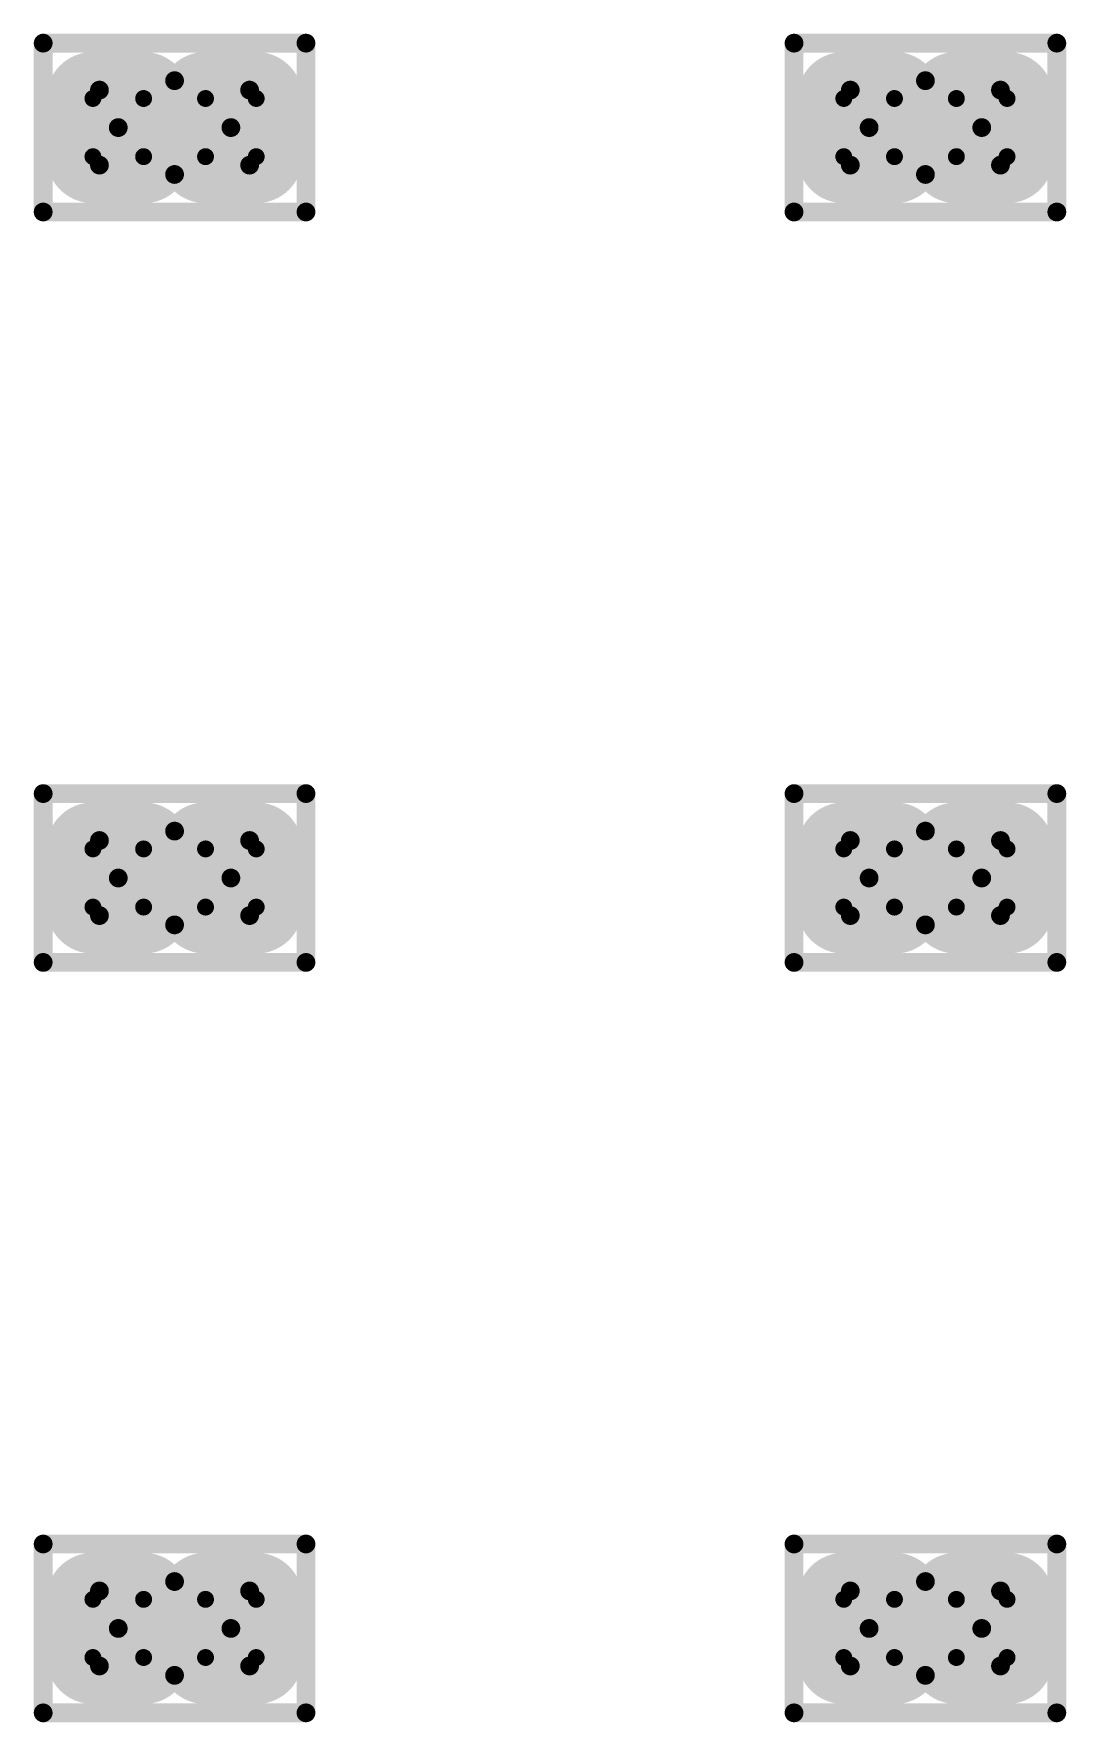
# Model space of a CAD drawing. Header units: millimetres. Extents: x 169 to 355, y 129 to 253.
# Drawn here: x 195.625 to 198.375, y 140.75 to 145.25 of the extents above; entities that cross this region are included whole.
import ezdxf

# ---------------------------------------------------------------- set-up
doc = ezdxf.new("R2010")
doc.units = ezdxf.units.MM
for name, color, linetype in [('Mechanical1', 6, 'Continuous'), ('Mechanical15', 56, 'Continuous'), ('TopLayer', 1, 'Continuous'), ('TopPaste', 8, 'Continuous'), ('TopSolder', 216, 'Continuous')]:
    doc.layers.add(name, color=color, linetype=linetype)

# ---------------------------------------------------------------- blocks, each defined once
blk = doc.blocks.new('R01005_1577')
at = {"layer": 'Mechanical1', "const_width": 0.05}
for points in [[(0.2001, 0.1001), (-0.1999, 0.1001)], [(-0.1999, 0.1001), (-0.1999, -0.0999)], [(0.2001, 0.1001), (0.2001, -0.0999)], [(0.2001, -0.0999), (-0.1999, -0.0999)]]:
    blk.add_lwpolyline(points, dxfattribs=at)
at = {"layer": 'Mechanical1', "const_width": 0.025}
for points in [[(-0.2124, 0.1001, 1), (-0.1874, 0.1001, 1)], [(-0.2124, 0.1001, 1), (-0.1874, 0.1001, 1)], [(0.1876, 0.1001, 1), (0.2126, 0.1001, 1)], [(0.1876, 0.1001, 1), (0.2126, 0.1001, 1)], [(-0.2124, -0.0999, 1), (-0.1874, -0.0999, 1)], [(-0.2124, -0.0999, 1), (-0.1874, -0.0999, 1)], [(0.1876, -0.0999, 1), (0.2126, -0.0999, 1)], [(0.1876, -0.0999, 1), (0.2126, -0.0999, 1)]]:
    blk.add_lwpolyline(points, format="xyb", close=True, dxfattribs=at)
at = {"layer": 'Mechanical15', "const_width": 0.05}
for points in [[(0.35, 0.225), (-0.35, 0.225)], [(-0.35, 0.225), (-0.35, -0.225)], [(0.35, 0.225), (0.35, -0.225)], [(0, 0.125), (0, -0.125)], [(0.15, 0), (-0.15, 0)], [(0.35, -0.225), (-0.35, -0.225)]]:
    blk.add_lwpolyline(points, dxfattribs=at)
at = {"layer": 'Mechanical15', "const_width": 0.025}
for points in [[(-0.3625, 0.225, 1), (-0.3375, 0.225, 1)], [(-0.3625, 0.225, 1), (-0.3375, 0.225, 1)], [(0.3375, 0.225, 1), (0.3625, 0.225, 1)], [(0.3375, 0.225, 1), (0.3625, 0.225, 1)], [(-0.0125, 0.125, 1), (0.0125, 0.125, 1)], [(-0.1625, 0, 1), (-0.1375, 0, 1)], [(0.1375, 0, 1), (0.1625, 0, 1)], [(-0.0125, -0.125, 1), (0.0125, -0.125, 1)], [(-0.3625, -0.225, 1), (-0.3375, -0.225, 1)], [(-0.3625, -0.225, 1), (-0.3375, -0.225, 1)], [(0.3375, -0.225, 1), (0.3625, -0.225, 1)], [(0.3375, -0.225, 1), (0.3625, -0.225, 1)]]:
    blk.add_lwpolyline(points, format="xyb", close=True, dxfattribs=at)
at = {"layer": 'TopLayer', "const_width": 0.0225}
for points in [[(-0.2287, 0.0775, 1), (-0.2063, 0.0775, 1)], [(-0.0937, 0.0775, 1), (-0.0712, 0.0775, 1)], [(0.0712, 0.0775, 1), (0.0937, 0.0775, 1)], [(0.2063, 0.0775, 1), (0.2287, 0.0775, 1)], [(-0.2287, -0.0775, 1), (-0.2063, -0.0775, 1)], [(-0.0937, -0.0775, 1), (-0.0712, -0.0775, 1)], [(0.0712, -0.0775, 1), (0.0937, -0.0775, 1)], [(0.2063, -0.0775, 1), (0.2287, -0.0775, 1)]]:
    blk.add_lwpolyline(points, format="xyb", close=True, dxfattribs=at)
at = {"layer": 'TopLayer'}
for points in [[(-0.2175, 0.1), (-0.2175, -0.1), (-0.0825, 0.1), (-0.0825, -0.1)], [(0.0825, 0.1), (0.0825, -0.1), (0.2175, 0.1), (0.2175, -0.1)], [(-0.24, 0.0775), (-0.24, -0.0775), (-0.06, 0.0775), (-0.06, -0.0775)], [(0.06, 0.0775), (0.06, -0.0775), (0.24, 0.0775), (0.24, -0.0775)]]:
    blk.add_solid(points, dxfattribs=at)
at = {"layer": 'TopPaste', "const_width": 0.0225}
for points in [[(-0.2287, 0.0775, 1), (-0.2063, 0.0775, 1)], [(-0.0937, 0.0775, 1), (-0.0712, 0.0775, 1)], [(0.0712, 0.0775, 1), (0.0937, 0.0775, 1)], [(0.2063, 0.0775, 1), (0.2287, 0.0775, 1)], [(-0.2287, -0.0775, 1), (-0.2063, -0.0775, 1)], [(-0.0937, -0.0775, 1), (-0.0712, -0.0775, 1)], [(0.0712, -0.0775, 1), (0.0937, -0.0775, 1)], [(0.2063, -0.0775, 1), (0.2287, -0.0775, 1)]]:
    blk.add_lwpolyline(points, format="xyb", close=True, dxfattribs=at)
at = {"layer": 'TopPaste'}
for points in [[(-0.2175, 0.1), (-0.2175, -0.1), (-0.0825, 0.1), (-0.0825, -0.1)], [(0.0825, 0.1), (0.0825, -0.1), (0.2175, 0.1), (0.2175, -0.1)], [(-0.24, 0.0775), (-0.24, -0.0775), (-0.06, 0.0775), (-0.06, -0.0775)], [(0.06, 0.0775), (0.06, -0.0775), (0.24, 0.0775), (0.24, -0.0775)]]:
    blk.add_solid(points, dxfattribs=at)
at = {"layer": 'TopSolder', "const_width": 0.1241}
for points in [[(-0.2795, 0.0775, 1), (-0.1555, 0.0775, 1)], [(-0.1445, 0.0775, 1), (-0.0204, 0.0775, 1)], [(0.0204, 0.0775, 1), (0.1445, 0.0775, 1)], [(0.1555, 0.0775, 1), (0.2795, 0.0775, 1)], [(-0.2795, -0.0775, 1), (-0.1555, -0.0775, 1)], [(-0.1445, -0.0775, 1), (-0.0204, -0.0775, 1)], [(0.0204, -0.0775, 1), (0.1445, -0.0775, 1)], [(0.1555, -0.0775, 1), (0.2795, -0.0775, 1)]]:
    blk.add_lwpolyline(points, format="xyb", close=True, dxfattribs=at)
at = {"layer": 'TopSolder'}
for points in [[(-0.2175, 0.2016), (-0.2175, -0.2016), (-0.0825, 0.2016), (-0.0825, -0.2016)], [(0.0825, 0.2016), (0.0825, -0.2016), (0.2175, 0.2016), (0.2175, -0.2016)], [(-0.3416, 0.0775), (-0.3416, -0.0775), (0.0416, 0.0775), (0.0416, -0.0775)], [(-0.0416, 0.0775), (-0.0416, -0.0775), (0.3416, 0.0775), (0.3416, -0.0775)]]:
    blk.add_solid(points, dxfattribs=at)
blk = doc.blocks.new('R01005_1578')
at = {"layer": 'Mechanical1', "const_width": 0.05}
for points in [[(0.2001, 0.1001), (-0.1999, 0.1001)], [(-0.1999, 0.1001), (-0.1999, -0.0999)], [(0.2001, 0.1001), (0.2001, -0.0999)], [(0.2001, -0.0999), (-0.1999, -0.0999)]]:
    blk.add_lwpolyline(points, dxfattribs=at)
at = {"layer": 'Mechanical1', "const_width": 0.025}
for points in [[(-0.2124, 0.1001, 1), (-0.1874, 0.1001, 1)], [(-0.2124, 0.1001, 1), (-0.1874, 0.1001, 1)], [(0.1876, 0.1001, 1), (0.2126, 0.1001, 1)], [(0.1876, 0.1001, 1), (0.2126, 0.1001, 1)], [(-0.2124, -0.0999, 1), (-0.1874, -0.0999, 1)], [(-0.2124, -0.0999, 1), (-0.1874, -0.0999, 1)], [(0.1876, -0.0999, 1), (0.2126, -0.0999, 1)], [(0.1876, -0.0999, 1), (0.2126, -0.0999, 1)]]:
    blk.add_lwpolyline(points, format="xyb", close=True, dxfattribs=at)
at = {"layer": 'Mechanical15', "const_width": 0.05}
for points in [[(0.35, 0.225), (-0.35, 0.225)], [(-0.35, 0.225), (-0.35, -0.225)], [(0.35, 0.225), (0.35, -0.225)], [(0, 0.125), (0, -0.125)], [(0.15, 0), (-0.15, 0)], [(0.35, -0.225), (-0.35, -0.225)]]:
    blk.add_lwpolyline(points, dxfattribs=at)
at = {"layer": 'Mechanical15', "const_width": 0.025}
for points in [[(-0.3625, 0.225, 1), (-0.3375, 0.225, 1)], [(-0.3625, 0.225, 1), (-0.3375, 0.225, 1)], [(0.3375, 0.225, 1), (0.3625, 0.225, 1)], [(0.3375, 0.225, 1), (0.3625, 0.225, 1)], [(-0.0125, 0.125, 1), (0.0125, 0.125, 1)], [(-0.1625, 0, 1), (-0.1375, 0, 1)], [(0.1375, 0, 1), (0.1625, 0, 1)], [(-0.0125, -0.125, 1), (0.0125, -0.125, 1)], [(-0.3625, -0.225, 1), (-0.3375, -0.225, 1)], [(-0.3625, -0.225, 1), (-0.3375, -0.225, 1)], [(0.3375, -0.225, 1), (0.3625, -0.225, 1)], [(0.3375, -0.225, 1), (0.3625, -0.225, 1)]]:
    blk.add_lwpolyline(points, format="xyb", close=True, dxfattribs=at)
at = {"layer": 'TopLayer', "const_width": 0.0225}
for points in [[(-0.2287, 0.0775, 1), (-0.2063, 0.0775, 1)], [(-0.0937, 0.0775, 1), (-0.0712, 0.0775, 1)], [(0.0712, 0.0775, 1), (0.0937, 0.0775, 1)], [(0.2063, 0.0775, 1), (0.2287, 0.0775, 1)], [(-0.2287, -0.0775, 1), (-0.2063, -0.0775, 1)], [(-0.0937, -0.0775, 1), (-0.0712, -0.0775, 1)], [(0.0712, -0.0775, 1), (0.0937, -0.0775, 1)], [(0.2063, -0.0775, 1), (0.2287, -0.0775, 1)]]:
    blk.add_lwpolyline(points, format="xyb", close=True, dxfattribs=at)
at = {"layer": 'TopLayer'}
for points in [[(-0.2175, 0.1), (-0.2175, -0.1), (-0.0825, 0.1), (-0.0825, -0.1)], [(0.0825, 0.1), (0.0825, -0.1), (0.2175, 0.1), (0.2175, -0.1)], [(-0.24, 0.0775), (-0.24, -0.0775), (-0.06, 0.0775), (-0.06, -0.0775)], [(0.06, 0.0775), (0.06, -0.0775), (0.24, 0.0775), (0.24, -0.0775)]]:
    blk.add_solid(points, dxfattribs=at)
at = {"layer": 'TopPaste', "const_width": 0.0225}
for points in [[(-0.2287, 0.0775, 1), (-0.2063, 0.0775, 1)], [(-0.0937, 0.0775, 1), (-0.0712, 0.0775, 1)], [(0.0712, 0.0775, 1), (0.0937, 0.0775, 1)], [(0.2063, 0.0775, 1), (0.2287, 0.0775, 1)], [(-0.2287, -0.0775, 1), (-0.2063, -0.0775, 1)], [(-0.0937, -0.0775, 1), (-0.0712, -0.0775, 1)], [(0.0712, -0.0775, 1), (0.0937, -0.0775, 1)], [(0.2063, -0.0775, 1), (0.2287, -0.0775, 1)]]:
    blk.add_lwpolyline(points, format="xyb", close=True, dxfattribs=at)
at = {"layer": 'TopPaste'}
for points in [[(-0.2175, 0.1), (-0.2175, -0.1), (-0.0825, 0.1), (-0.0825, -0.1)], [(0.0825, 0.1), (0.0825, -0.1), (0.2175, 0.1), (0.2175, -0.1)], [(-0.24, 0.0775), (-0.24, -0.0775), (-0.06, 0.0775), (-0.06, -0.0775)], [(0.06, 0.0775), (0.06, -0.0775), (0.24, 0.0775), (0.24, -0.0775)]]:
    blk.add_solid(points, dxfattribs=at)
at = {"layer": 'TopSolder', "const_width": 0.1241}
for points in [[(-0.2795, 0.0775, 1), (-0.1555, 0.0775, 1)], [(-0.1445, 0.0775, 1), (-0.0204, 0.0775, 1)], [(0.0204, 0.0775, 1), (0.1445, 0.0775, 1)], [(0.1555, 0.0775, 1), (0.2795, 0.0775, 1)], [(-0.2795, -0.0775, 1), (-0.1555, -0.0775, 1)], [(-0.1445, -0.0775, 1), (-0.0204, -0.0775, 1)], [(0.0204, -0.0775, 1), (0.1445, -0.0775, 1)], [(0.1555, -0.0775, 1), (0.2795, -0.0775, 1)]]:
    blk.add_lwpolyline(points, format="xyb", close=True, dxfattribs=at)
at = {"layer": 'TopSolder'}
for points in [[(-0.2175, 0.2016), (-0.2175, -0.2016), (-0.0825, 0.2016), (-0.0825, -0.2016)], [(0.0825, 0.2016), (0.0825, -0.2016), (0.2175, 0.2016), (0.2175, -0.2016)], [(-0.3416, 0.0775), (-0.3416, -0.0775), (0.0416, 0.0775), (0.0416, -0.0775)], [(-0.0416, 0.0775), (-0.0416, -0.0775), (0.3416, 0.0775), (0.3416, -0.0775)]]:
    blk.add_solid(points, dxfattribs=at)
blk = doc.blocks.new('R01005_1587')
at = {"layer": 'Mechanical1', "const_width": 0.05}
for points in [[(0.2001, 0.1001), (-0.1999, 0.1001)], [(-0.1999, 0.1001), (-0.1999, -0.0999)], [(0.2001, 0.1001), (0.2001, -0.0999)], [(0.2001, -0.0999), (-0.1999, -0.0999)]]:
    blk.add_lwpolyline(points, dxfattribs=at)
at = {"layer": 'Mechanical1', "const_width": 0.025}
for points in [[(-0.2124, 0.1001, 1), (-0.1874, 0.1001, 1)], [(-0.2124, 0.1001, 1), (-0.1874, 0.1001, 1)], [(0.1876, 0.1001, 1), (0.2126, 0.1001, 1)], [(0.1876, 0.1001, 1), (0.2126, 0.1001, 1)], [(-0.2124, -0.0999, 1), (-0.1874, -0.0999, 1)], [(-0.2124, -0.0999, 1), (-0.1874, -0.0999, 1)], [(0.1876, -0.0999, 1), (0.2126, -0.0999, 1)], [(0.1876, -0.0999, 1), (0.2126, -0.0999, 1)]]:
    blk.add_lwpolyline(points, format="xyb", close=True, dxfattribs=at)
at = {"layer": 'Mechanical15', "const_width": 0.05}
for points in [[(0.35, 0.225), (-0.35, 0.225)], [(-0.35, 0.225), (-0.35, -0.225)], [(0.35, 0.225), (0.35, -0.225)], [(0, 0.125), (0, -0.125)], [(0.15, 0), (-0.15, 0)], [(0.35, -0.225), (-0.35, -0.225)]]:
    blk.add_lwpolyline(points, dxfattribs=at)
at = {"layer": 'Mechanical15', "const_width": 0.025}
for points in [[(-0.3625, 0.225, 1), (-0.3375, 0.225, 1)], [(-0.3625, 0.225, 1), (-0.3375, 0.225, 1)], [(0.3375, 0.225, 1), (0.3625, 0.225, 1)], [(0.3375, 0.225, 1), (0.3625, 0.225, 1)], [(-0.0125, 0.125, 1), (0.0125, 0.125, 1)], [(-0.1625, 0, 1), (-0.1375, 0, 1)], [(0.1375, 0, 1), (0.1625, 0, 1)], [(-0.0125, -0.125, 1), (0.0125, -0.125, 1)], [(-0.3625, -0.225, 1), (-0.3375, -0.225, 1)], [(-0.3625, -0.225, 1), (-0.3375, -0.225, 1)], [(0.3375, -0.225, 1), (0.3625, -0.225, 1)], [(0.3375, -0.225, 1), (0.3625, -0.225, 1)]]:
    blk.add_lwpolyline(points, format="xyb", close=True, dxfattribs=at)
at = {"layer": 'TopLayer', "const_width": 0.0225}
for points in [[(-0.2287, 0.0775, 1), (-0.2063, 0.0775, 1)], [(-0.0937, 0.0775, 1), (-0.0712, 0.0775, 1)], [(0.0712, 0.0775, 1), (0.0937, 0.0775, 1)], [(0.2063, 0.0775, 1), (0.2287, 0.0775, 1)], [(-0.2287, -0.0775, 1), (-0.2063, -0.0775, 1)], [(-0.0937, -0.0775, 1), (-0.0712, -0.0775, 1)], [(0.0712, -0.0775, 1), (0.0937, -0.0775, 1)], [(0.2063, -0.0775, 1), (0.2287, -0.0775, 1)]]:
    blk.add_lwpolyline(points, format="xyb", close=True, dxfattribs=at)
at = {"layer": 'TopLayer'}
for points in [[(-0.2175, 0.1), (-0.2175, -0.1), (-0.0825, 0.1), (-0.0825, -0.1)], [(0.0825, 0.1), (0.0825, -0.1), (0.2175, 0.1), (0.2175, -0.1)], [(-0.24, 0.0775), (-0.24, -0.0775), (-0.06, 0.0775), (-0.06, -0.0775)], [(0.06, 0.0775), (0.06, -0.0775), (0.24, 0.0775), (0.24, -0.0775)]]:
    blk.add_solid(points, dxfattribs=at)
at = {"layer": 'TopPaste', "const_width": 0.0225}
for points in [[(-0.2287, 0.0775, 1), (-0.2063, 0.0775, 1)], [(-0.0937, 0.0775, 1), (-0.0712, 0.0775, 1)], [(0.0712, 0.0775, 1), (0.0937, 0.0775, 1)], [(0.2063, 0.0775, 1), (0.2287, 0.0775, 1)], [(-0.2287, -0.0775, 1), (-0.2063, -0.0775, 1)], [(-0.0937, -0.0775, 1), (-0.0712, -0.0775, 1)], [(0.0712, -0.0775, 1), (0.0937, -0.0775, 1)], [(0.2063, -0.0775, 1), (0.2287, -0.0775, 1)]]:
    blk.add_lwpolyline(points, format="xyb", close=True, dxfattribs=at)
at = {"layer": 'TopPaste'}
for points in [[(-0.2175, 0.1), (-0.2175, -0.1), (-0.0825, 0.1), (-0.0825, -0.1)], [(0.0825, 0.1), (0.0825, -0.1), (0.2175, 0.1), (0.2175, -0.1)], [(-0.24, 0.0775), (-0.24, -0.0775), (-0.06, 0.0775), (-0.06, -0.0775)], [(0.06, 0.0775), (0.06, -0.0775), (0.24, 0.0775), (0.24, -0.0775)]]:
    blk.add_solid(points, dxfattribs=at)
at = {"layer": 'TopSolder', "const_width": 0.1241}
for points in [[(-0.2795, 0.0775, 1), (-0.1555, 0.0775, 1)], [(-0.1445, 0.0775, 1), (-0.0204, 0.0775, 1)], [(0.0204, 0.0775, 1), (0.1445, 0.0775, 1)], [(0.1555, 0.0775, 1), (0.2795, 0.0775, 1)], [(-0.2795, -0.0775, 1), (-0.1555, -0.0775, 1)], [(-0.1445, -0.0775, 1), (-0.0204, -0.0775, 1)], [(0.0204, -0.0775, 1), (0.1445, -0.0775, 1)], [(0.1555, -0.0775, 1), (0.2795, -0.0775, 1)]]:
    blk.add_lwpolyline(points, format="xyb", close=True, dxfattribs=at)
at = {"layer": 'TopSolder'}
for points in [[(-0.2175, 0.2016), (-0.2175, -0.2016), (-0.0825, 0.2016), (-0.0825, -0.2016)], [(0.0825, 0.2016), (0.0825, -0.2016), (0.2175, 0.2016), (0.2175, -0.2016)], [(-0.3416, 0.0775), (-0.3416, -0.0775), (0.0416, 0.0775), (0.0416, -0.0775)], [(-0.0416, 0.0775), (-0.0416, -0.0775), (0.3416, 0.0775), (0.3416, -0.0775)]]:
    blk.add_solid(points, dxfattribs=at)
blk = doc.blocks.new('R01005_1588')
at = {"layer": 'Mechanical1', "const_width": 0.05}
for points in [[(0.2001, 0.1001), (-0.1999, 0.1001)], [(-0.1999, 0.1001), (-0.1999, -0.0999)], [(0.2001, 0.1001), (0.2001, -0.0999)], [(0.2001, -0.0999), (-0.1999, -0.0999)]]:
    blk.add_lwpolyline(points, dxfattribs=at)
at = {"layer": 'Mechanical1', "const_width": 0.025}
for points in [[(-0.2124, 0.1001, 1), (-0.1874, 0.1001, 1)], [(-0.2124, 0.1001, 1), (-0.1874, 0.1001, 1)], [(0.1876, 0.1001, 1), (0.2126, 0.1001, 1)], [(0.1876, 0.1001, 1), (0.2126, 0.1001, 1)], [(-0.2124, -0.0999, 1), (-0.1874, -0.0999, 1)], [(-0.2124, -0.0999, 1), (-0.1874, -0.0999, 1)], [(0.1876, -0.0999, 1), (0.2126, -0.0999, 1)], [(0.1876, -0.0999, 1), (0.2126, -0.0999, 1)]]:
    blk.add_lwpolyline(points, format="xyb", close=True, dxfattribs=at)
at = {"layer": 'Mechanical15', "const_width": 0.05}
for points in [[(0.35, 0.225), (-0.35, 0.225)], [(-0.35, 0.225), (-0.35, -0.225)], [(0.35, 0.225), (0.35, -0.225)], [(0, 0.125), (0, -0.125)], [(0.15, 0), (-0.15, 0)], [(0.35, -0.225), (-0.35, -0.225)]]:
    blk.add_lwpolyline(points, dxfattribs=at)
at = {"layer": 'Mechanical15', "const_width": 0.025}
for points in [[(-0.3625, 0.225, 1), (-0.3375, 0.225, 1)], [(-0.3625, 0.225, 1), (-0.3375, 0.225, 1)], [(0.3375, 0.225, 1), (0.3625, 0.225, 1)], [(0.3375, 0.225, 1), (0.3625, 0.225, 1)], [(-0.0125, 0.125, 1), (0.0125, 0.125, 1)], [(-0.1625, 0, 1), (-0.1375, 0, 1)], [(0.1375, 0, 1), (0.1625, 0, 1)], [(-0.0125, -0.125, 1), (0.0125, -0.125, 1)], [(-0.3625, -0.225, 1), (-0.3375, -0.225, 1)], [(-0.3625, -0.225, 1), (-0.3375, -0.225, 1)], [(0.3375, -0.225, 1), (0.3625, -0.225, 1)], [(0.3375, -0.225, 1), (0.3625, -0.225, 1)]]:
    blk.add_lwpolyline(points, format="xyb", close=True, dxfattribs=at)
at = {"layer": 'TopLayer', "const_width": 0.0225}
for points in [[(-0.2287, 0.0775, 1), (-0.2063, 0.0775, 1)], [(-0.0937, 0.0775, 1), (-0.0712, 0.0775, 1)], [(0.0712, 0.0775, 1), (0.0937, 0.0775, 1)], [(0.2063, 0.0775, 1), (0.2287, 0.0775, 1)], [(-0.2287, -0.0775, 1), (-0.2063, -0.0775, 1)], [(-0.0937, -0.0775, 1), (-0.0712, -0.0775, 1)], [(0.0712, -0.0775, 1), (0.0937, -0.0775, 1)], [(0.2063, -0.0775, 1), (0.2287, -0.0775, 1)]]:
    blk.add_lwpolyline(points, format="xyb", close=True, dxfattribs=at)
at = {"layer": 'TopLayer'}
for points in [[(-0.2175, 0.1), (-0.2175, -0.1), (-0.0825, 0.1), (-0.0825, -0.1)], [(0.0825, 0.1), (0.0825, -0.1), (0.2175, 0.1), (0.2175, -0.1)], [(-0.24, 0.0775), (-0.24, -0.0775), (-0.06, 0.0775), (-0.06, -0.0775)], [(0.06, 0.0775), (0.06, -0.0775), (0.24, 0.0775), (0.24, -0.0775)]]:
    blk.add_solid(points, dxfattribs=at)
at = {"layer": 'TopPaste', "const_width": 0.0225}
for points in [[(-0.2287, 0.0775, 1), (-0.2063, 0.0775, 1)], [(-0.0937, 0.0775, 1), (-0.0712, 0.0775, 1)], [(0.0712, 0.0775, 1), (0.0937, 0.0775, 1)], [(0.2063, 0.0775, 1), (0.2287, 0.0775, 1)], [(-0.2287, -0.0775, 1), (-0.2063, -0.0775, 1)], [(-0.0937, -0.0775, 1), (-0.0712, -0.0775, 1)], [(0.0712, -0.0775, 1), (0.0937, -0.0775, 1)], [(0.2063, -0.0775, 1), (0.2287, -0.0775, 1)]]:
    blk.add_lwpolyline(points, format="xyb", close=True, dxfattribs=at)
at = {"layer": 'TopPaste'}
for points in [[(-0.2175, 0.1), (-0.2175, -0.1), (-0.0825, 0.1), (-0.0825, -0.1)], [(0.0825, 0.1), (0.0825, -0.1), (0.2175, 0.1), (0.2175, -0.1)], [(-0.24, 0.0775), (-0.24, -0.0775), (-0.06, 0.0775), (-0.06, -0.0775)], [(0.06, 0.0775), (0.06, -0.0775), (0.24, 0.0775), (0.24, -0.0775)]]:
    blk.add_solid(points, dxfattribs=at)
at = {"layer": 'TopSolder', "const_width": 0.1241}
for points in [[(-0.2795, 0.0775, 1), (-0.1555, 0.0775, 1)], [(-0.1445, 0.0775, 1), (-0.0204, 0.0775, 1)], [(0.0204, 0.0775, 1), (0.1445, 0.0775, 1)], [(0.1555, 0.0775, 1), (0.2795, 0.0775, 1)], [(-0.2795, -0.0775, 1), (-0.1555, -0.0775, 1)], [(-0.1445, -0.0775, 1), (-0.0204, -0.0775, 1)], [(0.0204, -0.0775, 1), (0.1445, -0.0775, 1)], [(0.1555, -0.0775, 1), (0.2795, -0.0775, 1)]]:
    blk.add_lwpolyline(points, format="xyb", close=True, dxfattribs=at)
at = {"layer": 'TopSolder'}
for points in [[(-0.2175, 0.2016), (-0.2175, -0.2016), (-0.0825, 0.2016), (-0.0825, -0.2016)], [(0.0825, 0.2016), (0.0825, -0.2016), (0.2175, 0.2016), (0.2175, -0.2016)], [(-0.3416, 0.0775), (-0.3416, -0.0775), (0.0416, 0.0775), (0.0416, -0.0775)], [(-0.0416, 0.0775), (-0.0416, -0.0775), (0.3416, 0.0775), (0.3416, -0.0775)]]:
    blk.add_solid(points, dxfattribs=at)
blk = doc.blocks.new('R01005_1589')
at = {"layer": 'Mechanical1', "const_width": 0.05}
for points in [[(0.2001, 0.1001), (-0.1999, 0.1001)], [(-0.1999, 0.1001), (-0.1999, -0.0999)], [(0.2001, 0.1001), (0.2001, -0.0999)], [(0.2001, -0.0999), (-0.1999, -0.0999)]]:
    blk.add_lwpolyline(points, dxfattribs=at)
at = {"layer": 'Mechanical1', "const_width": 0.025}
for points in [[(-0.2124, 0.1001, 1), (-0.1874, 0.1001, 1)], [(-0.2124, 0.1001, 1), (-0.1874, 0.1001, 1)], [(0.1876, 0.1001, 1), (0.2126, 0.1001, 1)], [(0.1876, 0.1001, 1), (0.2126, 0.1001, 1)], [(-0.2124, -0.0999, 1), (-0.1874, -0.0999, 1)], [(-0.2124, -0.0999, 1), (-0.1874, -0.0999, 1)], [(0.1876, -0.0999, 1), (0.2126, -0.0999, 1)], [(0.1876, -0.0999, 1), (0.2126, -0.0999, 1)]]:
    blk.add_lwpolyline(points, format="xyb", close=True, dxfattribs=at)
at = {"layer": 'Mechanical15', "const_width": 0.05}
for points in [[(0.35, 0.225), (-0.35, 0.225)], [(-0.35, 0.225), (-0.35, -0.225)], [(0.35, 0.225), (0.35, -0.225)], [(0, 0.125), (0, -0.125)], [(0.15, 0), (-0.15, 0)], [(0.35, -0.225), (-0.35, -0.225)]]:
    blk.add_lwpolyline(points, dxfattribs=at)
at = {"layer": 'Mechanical15', "const_width": 0.025}
for points in [[(-0.3625, 0.225, 1), (-0.3375, 0.225, 1)], [(-0.3625, 0.225, 1), (-0.3375, 0.225, 1)], [(0.3375, 0.225, 1), (0.3625, 0.225, 1)], [(0.3375, 0.225, 1), (0.3625, 0.225, 1)], [(-0.0125, 0.125, 1), (0.0125, 0.125, 1)], [(-0.1625, 0, 1), (-0.1375, 0, 1)], [(0.1375, 0, 1), (0.1625, 0, 1)], [(-0.0125, -0.125, 1), (0.0125, -0.125, 1)], [(-0.3625, -0.225, 1), (-0.3375, -0.225, 1)], [(-0.3625, -0.225, 1), (-0.3375, -0.225, 1)], [(0.3375, -0.225, 1), (0.3625, -0.225, 1)], [(0.3375, -0.225, 1), (0.3625, -0.225, 1)]]:
    blk.add_lwpolyline(points, format="xyb", close=True, dxfattribs=at)
at = {"layer": 'TopLayer', "const_width": 0.0225}
for points in [[(-0.2287, 0.0775, 1), (-0.2063, 0.0775, 1)], [(-0.0937, 0.0775, 1), (-0.0712, 0.0775, 1)], [(0.0712, 0.0775, 1), (0.0937, 0.0775, 1)], [(0.2063, 0.0775, 1), (0.2287, 0.0775, 1)], [(-0.2287, -0.0775, 1), (-0.2063, -0.0775, 1)], [(-0.0937, -0.0775, 1), (-0.0712, -0.0775, 1)], [(0.0712, -0.0775, 1), (0.0937, -0.0775, 1)], [(0.2063, -0.0775, 1), (0.2287, -0.0775, 1)]]:
    blk.add_lwpolyline(points, format="xyb", close=True, dxfattribs=at)
at = {"layer": 'TopLayer'}
for points in [[(-0.2175, 0.1), (-0.2175, -0.1), (-0.0825, 0.1), (-0.0825, -0.1)], [(0.0825, 0.1), (0.0825, -0.1), (0.2175, 0.1), (0.2175, -0.1)], [(-0.24, 0.0775), (-0.24, -0.0775), (-0.06, 0.0775), (-0.06, -0.0775)], [(0.06, 0.0775), (0.06, -0.0775), (0.24, 0.0775), (0.24, -0.0775)]]:
    blk.add_solid(points, dxfattribs=at)
at = {"layer": 'TopPaste', "const_width": 0.0225}
for points in [[(-0.2287, 0.0775, 1), (-0.2063, 0.0775, 1)], [(-0.0937, 0.0775, 1), (-0.0712, 0.0775, 1)], [(0.0712, 0.0775, 1), (0.0937, 0.0775, 1)], [(0.2063, 0.0775, 1), (0.2287, 0.0775, 1)], [(-0.2287, -0.0775, 1), (-0.2063, -0.0775, 1)], [(-0.0937, -0.0775, 1), (-0.0712, -0.0775, 1)], [(0.0712, -0.0775, 1), (0.0937, -0.0775, 1)], [(0.2063, -0.0775, 1), (0.2287, -0.0775, 1)]]:
    blk.add_lwpolyline(points, format="xyb", close=True, dxfattribs=at)
at = {"layer": 'TopPaste'}
for points in [[(-0.2175, 0.1), (-0.2175, -0.1), (-0.0825, 0.1), (-0.0825, -0.1)], [(0.0825, 0.1), (0.0825, -0.1), (0.2175, 0.1), (0.2175, -0.1)], [(-0.24, 0.0775), (-0.24, -0.0775), (-0.06, 0.0775), (-0.06, -0.0775)], [(0.06, 0.0775), (0.06, -0.0775), (0.24, 0.0775), (0.24, -0.0775)]]:
    blk.add_solid(points, dxfattribs=at)
at = {"layer": 'TopSolder', "const_width": 0.1241}
for points in [[(-0.2795, 0.0775, 1), (-0.1555, 0.0775, 1)], [(-0.1445, 0.0775, 1), (-0.0204, 0.0775, 1)], [(0.0204, 0.0775, 1), (0.1445, 0.0775, 1)], [(0.1555, 0.0775, 1), (0.2795, 0.0775, 1)], [(-0.2795, -0.0775, 1), (-0.1555, -0.0775, 1)], [(-0.1445, -0.0775, 1), (-0.0204, -0.0775, 1)], [(0.0204, -0.0775, 1), (0.1445, -0.0775, 1)], [(0.1555, -0.0775, 1), (0.2795, -0.0775, 1)]]:
    blk.add_lwpolyline(points, format="xyb", close=True, dxfattribs=at)
at = {"layer": 'TopSolder'}
for points in [[(-0.2175, 0.2016), (-0.2175, -0.2016), (-0.0825, 0.2016), (-0.0825, -0.2016)], [(0.0825, 0.2016), (0.0825, -0.2016), (0.2175, 0.2016), (0.2175, -0.2016)], [(-0.3416, 0.0775), (-0.3416, -0.0775), (0.0416, 0.0775), (0.0416, -0.0775)], [(-0.0416, 0.0775), (-0.0416, -0.0775), (0.3416, 0.0775), (0.3416, -0.0775)]]:
    blk.add_solid(points, dxfattribs=at)
blk = doc.blocks.new('R01005_1590')
at = {"layer": 'Mechanical1', "const_width": 0.05}
for points in [[(0.2001, 0.1001), (-0.1999, 0.1001)], [(-0.1999, 0.1001), (-0.1999, -0.0999)], [(0.2001, 0.1001), (0.2001, -0.0999)], [(0.2001, -0.0999), (-0.1999, -0.0999)]]:
    blk.add_lwpolyline(points, dxfattribs=at)
at = {"layer": 'Mechanical1', "const_width": 0.025}
for points in [[(-0.2124, 0.1001, 1), (-0.1874, 0.1001, 1)], [(-0.2124, 0.1001, 1), (-0.1874, 0.1001, 1)], [(0.1876, 0.1001, 1), (0.2126, 0.1001, 1)], [(0.1876, 0.1001, 1), (0.2126, 0.1001, 1)], [(-0.2124, -0.0999, 1), (-0.1874, -0.0999, 1)], [(-0.2124, -0.0999, 1), (-0.1874, -0.0999, 1)], [(0.1876, -0.0999, 1), (0.2126, -0.0999, 1)], [(0.1876, -0.0999, 1), (0.2126, -0.0999, 1)]]:
    blk.add_lwpolyline(points, format="xyb", close=True, dxfattribs=at)
at = {"layer": 'Mechanical15', "const_width": 0.05}
for points in [[(0.35, 0.225), (-0.35, 0.225)], [(-0.35, 0.225), (-0.35, -0.225)], [(0.35, 0.225), (0.35, -0.225)], [(0, 0.125), (0, -0.125)], [(0.15, 0), (-0.15, 0)], [(0.35, -0.225), (-0.35, -0.225)]]:
    blk.add_lwpolyline(points, dxfattribs=at)
at = {"layer": 'Mechanical15', "const_width": 0.025}
for points in [[(-0.3625, 0.225, 1), (-0.3375, 0.225, 1)], [(-0.3625, 0.225, 1), (-0.3375, 0.225, 1)], [(0.3375, 0.225, 1), (0.3625, 0.225, 1)], [(0.3375, 0.225, 1), (0.3625, 0.225, 1)], [(-0.0125, 0.125, 1), (0.0125, 0.125, 1)], [(-0.1625, 0, 1), (-0.1375, 0, 1)], [(0.1375, 0, 1), (0.1625, 0, 1)], [(-0.0125, -0.125, 1), (0.0125, -0.125, 1)], [(-0.3625, -0.225, 1), (-0.3375, -0.225, 1)], [(-0.3625, -0.225, 1), (-0.3375, -0.225, 1)], [(0.3375, -0.225, 1), (0.3625, -0.225, 1)], [(0.3375, -0.225, 1), (0.3625, -0.225, 1)]]:
    blk.add_lwpolyline(points, format="xyb", close=True, dxfattribs=at)
at = {"layer": 'TopLayer', "const_width": 0.0225}
for points in [[(-0.2287, 0.0775, 1), (-0.2063, 0.0775, 1)], [(-0.0937, 0.0775, 1), (-0.0712, 0.0775, 1)], [(0.0712, 0.0775, 1), (0.0937, 0.0775, 1)], [(0.2063, 0.0775, 1), (0.2287, 0.0775, 1)], [(-0.2287, -0.0775, 1), (-0.2063, -0.0775, 1)], [(-0.0937, -0.0775, 1), (-0.0712, -0.0775, 1)], [(0.0712, -0.0775, 1), (0.0937, -0.0775, 1)], [(0.2063, -0.0775, 1), (0.2287, -0.0775, 1)]]:
    blk.add_lwpolyline(points, format="xyb", close=True, dxfattribs=at)
at = {"layer": 'TopLayer'}
for points in [[(-0.2175, 0.1), (-0.2175, -0.1), (-0.0825, 0.1), (-0.0825, -0.1)], [(0.0825, 0.1), (0.0825, -0.1), (0.2175, 0.1), (0.2175, -0.1)], [(-0.24, 0.0775), (-0.24, -0.0775), (-0.06, 0.0775), (-0.06, -0.0775)], [(0.06, 0.0775), (0.06, -0.0775), (0.24, 0.0775), (0.24, -0.0775)]]:
    blk.add_solid(points, dxfattribs=at)
at = {"layer": 'TopPaste', "const_width": 0.0225}
for points in [[(-0.2287, 0.0775, 1), (-0.2063, 0.0775, 1)], [(-0.0937, 0.0775, 1), (-0.0712, 0.0775, 1)], [(0.0712, 0.0775, 1), (0.0937, 0.0775, 1)], [(0.2063, 0.0775, 1), (0.2287, 0.0775, 1)], [(-0.2287, -0.0775, 1), (-0.2063, -0.0775, 1)], [(-0.0937, -0.0775, 1), (-0.0712, -0.0775, 1)], [(0.0712, -0.0775, 1), (0.0937, -0.0775, 1)], [(0.2063, -0.0775, 1), (0.2287, -0.0775, 1)]]:
    blk.add_lwpolyline(points, format="xyb", close=True, dxfattribs=at)
at = {"layer": 'TopPaste'}
for points in [[(-0.2175, 0.1), (-0.2175, -0.1), (-0.0825, 0.1), (-0.0825, -0.1)], [(0.0825, 0.1), (0.0825, -0.1), (0.2175, 0.1), (0.2175, -0.1)], [(-0.24, 0.0775), (-0.24, -0.0775), (-0.06, 0.0775), (-0.06, -0.0775)], [(0.06, 0.0775), (0.06, -0.0775), (0.24, 0.0775), (0.24, -0.0775)]]:
    blk.add_solid(points, dxfattribs=at)
at = {"layer": 'TopSolder', "const_width": 0.1241}
for points in [[(-0.2795, 0.0775, 1), (-0.1555, 0.0775, 1)], [(-0.1445, 0.0775, 1), (-0.0204, 0.0775, 1)], [(0.0204, 0.0775, 1), (0.1445, 0.0775, 1)], [(0.1555, 0.0775, 1), (0.2795, 0.0775, 1)], [(-0.2795, -0.0775, 1), (-0.1555, -0.0775, 1)], [(-0.1445, -0.0775, 1), (-0.0204, -0.0775, 1)], [(0.0204, -0.0775, 1), (0.1445, -0.0775, 1)], [(0.1555, -0.0775, 1), (0.2795, -0.0775, 1)]]:
    blk.add_lwpolyline(points, format="xyb", close=True, dxfattribs=at)
at = {"layer": 'TopSolder'}
for points in [[(-0.2175, 0.2016), (-0.2175, -0.2016), (-0.0825, 0.2016), (-0.0825, -0.2016)], [(0.0825, 0.2016), (0.0825, -0.2016), (0.2175, 0.2016), (0.2175, -0.2016)], [(-0.3416, 0.0775), (-0.3416, -0.0775), (0.0416, 0.0775), (0.0416, -0.0775)], [(-0.0416, 0.0775), (-0.0416, -0.0775), (0.3416, 0.0775), (0.3416, -0.0775)]]:
    blk.add_solid(points, dxfattribs=at)

msp = doc.modelspace()

# ---------------------------------------------------------------- block references
at = {"rotation": 180}
for name, p in [('R01005_1587', (196, 145)), ('R01005_1588', (198, 145)), ('R01005_1577', (196, 143)), ('R01005_1589', (198, 143)), ('R01005_1578', (196, 141)), ('R01005_1590', (198, 141))]:
    msp.add_blockref(name, p, dxfattribs=at)

doc.saveas('drawing.dxf')
